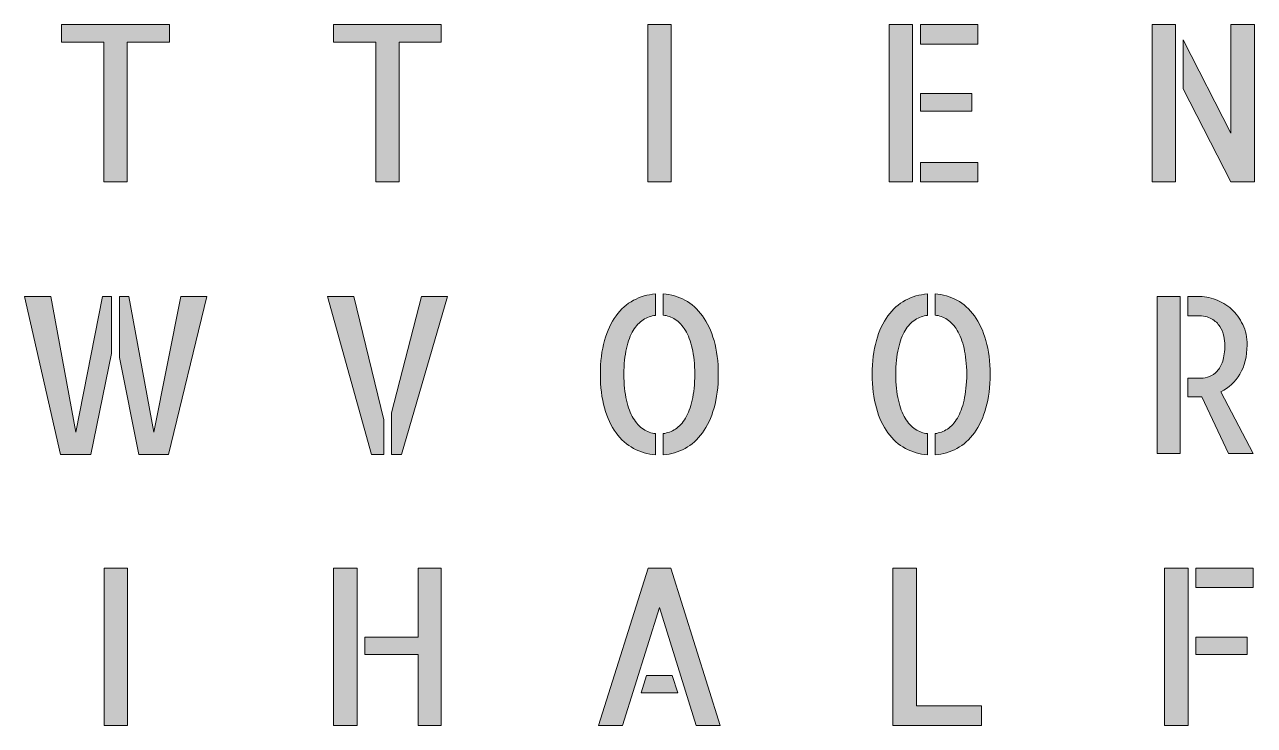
# Model space of a CAD drawing. Header units: millimetres. Extents: x 5 to 145, y -147 to -4.
# Drawn here: x 69.4 to 144.8, y -46.8 to -3.8 of the extents above; entities that cross this region are included whole.
import ezdxf

# ---------------------------------------------------------------- set-up
doc = ezdxf.new("R2010")
doc.units = ezdxf.units.MM
doc.header["$MEASUREMENT"] = 0
doc.layers.add('NL', color=7, linetype='Continuous', lineweight=0)

# ---------------------------------------------------------------- blocks, each defined once
blk = doc.blocks.new('Block_4')
at = {"layer": 'NL', "true_color": 0x1d1d1b, "transparency": 33554687}
h = blk.add_hatch(color=250, dxfattribs=at)
h.dxf.hatch_style = 2
edge = h.paths.add_edge_path()
edge.add_spline(control_points=[(78.303, -3.771), (78.303, -3.771), (78.303, -4.844), (78.303, -4.844), (78.303, -4.844), (75.713, -4.844), (75.713, -4.844), (75.713, -4.844), (75.713, -13.419), (75.713, -13.419), (75.713, -13.419), (74.288, -13.419), (74.288, -13.419), (74.288, -13.419), (74.288, -4.844), (74.288, -4.844), (74.288, -4.844), (71.697, -4.844), (71.697, -4.844), (71.697, -4.844), (71.697, -3.771), (71.697, -3.771), (71.697, -3.771), (78.303, -3.771), (78.303, -3.771)], knot_values=[0, 0, 0, 0, 1, 1, 1, 2, 2, 2, 3, 3, 3, 4, 4, 4, 5, 5, 5, 6, 6, 6, 7, 7, 7, 8, 8, 8, 8], degree=3, periodic=0)
at = {"layer": 'NL'}
blk.add_open_spline([(78.303, -3.771), (78.303, -3.771), (78.303, -4.844), (78.303, -4.844), (78.303, -4.844), (75.713, -4.844), (75.713, -4.844), (75.713, -4.844), (75.713, -13.419), (75.713, -13.419), (75.713, -13.419), (74.288, -13.419), (74.288, -13.419), (74.288, -13.419), (74.288, -4.844), (74.288, -4.844), (74.288, -4.844), (71.697, -4.844), (71.697, -4.844), (71.697, -4.844), (71.697, -3.771), (71.697, -3.771), (71.697, -3.771), (78.303, -3.771), (78.303, -3.771)], degree=3, knots=[0, 0, 0, 0, 1, 1, 1, 2, 2, 2, 3, 3, 3, 4, 4, 4, 5, 5, 5, 6, 6, 6, 7, 7, 7, 8, 8, 8, 8], dxfattribs=at)
blk = doc.blocks.new('Block_5')
at = {"layer": 'NL', "true_color": 0x1d1d1b, "transparency": 33554687}
h = blk.add_hatch(color=250, dxfattribs=at)
h.dxf.hatch_style = 2
edge = h.paths.add_edge_path()
edge.add_spline(control_points=[(94.97, -3.771), (94.97, -3.771), (94.97, -4.844), (94.97, -4.844), (94.97, -4.844), (92.379, -4.844), (92.379, -4.844), (92.379, -4.844), (92.379, -13.419), (92.379, -13.419), (92.379, -13.419), (90.955, -13.419), (90.955, -13.419), (90.955, -13.419), (90.955, -4.844), (90.955, -4.844), (90.955, -4.844), (88.364, -4.844), (88.364, -4.844), (88.364, -4.844), (88.364, -3.771), (88.364, -3.771), (88.364, -3.771), (94.97, -3.771), (94.97, -3.771)], knot_values=[0, 0, 0, 0, 1, 1, 1, 2, 2, 2, 3, 3, 3, 4, 4, 4, 5, 5, 5, 6, 6, 6, 7, 7, 7, 8, 8, 8, 8], degree=3, periodic=0)
at = {"layer": 'NL'}
blk.add_open_spline([(94.97, -3.771), (94.97, -3.771), (94.97, -4.844), (94.97, -4.844), (94.97, -4.844), (92.379, -4.844), (92.379, -4.844), (92.379, -4.844), (92.379, -13.419), (92.379, -13.419), (92.379, -13.419), (90.955, -13.419), (90.955, -13.419), (90.955, -13.419), (90.955, -4.844), (90.955, -4.844), (90.955, -4.844), (88.364, -4.844), (88.364, -4.844), (88.364, -4.844), (88.364, -3.771), (88.364, -3.771), (88.364, -3.771), (94.97, -3.771), (94.97, -3.771)], degree=3, knots=[0, 0, 0, 0, 1, 1, 1, 2, 2, 2, 3, 3, 3, 4, 4, 4, 5, 5, 5, 6, 6, 6, 7, 7, 7, 8, 8, 8, 8], dxfattribs=at)
blk = doc.blocks.new('Block_6')
at = {"layer": 'NL', "true_color": 0x1d1d1b, "transparency": 33554687}
h = blk.add_hatch(color=250, dxfattribs=at)
h.dxf.hatch_style = 2
edge = h.paths.add_edge_path()
edge.add_spline(control_points=[(109.064, -13.419), (109.064, -13.419), (107.627, -13.419), (107.627, -13.419), (107.627, -13.419), (107.627, -3.771), (107.627, -3.771), (107.627, -3.771), (109.064, -3.771), (109.064, -3.771), (109.064, -3.771), (109.064, -13.419), (109.064, -13.419)], knot_values=[0, 0, 0, 0, 1, 1, 1, 2, 2, 2, 3, 3, 3, 4, 4, 4, 4], degree=3, periodic=0)
at = {"layer": 'NL'}
blk.add_open_spline([(109.064, -13.419), (109.064, -13.419), (107.627, -13.419), (107.627, -13.419), (107.627, -13.419), (107.627, -3.771), (107.627, -3.771), (107.627, -3.771), (109.064, -3.771), (109.064, -3.771), (109.064, -3.771), (109.064, -13.419), (109.064, -13.419)], degree=3, knots=[0, 0, 0, 0, 1, 1, 1, 2, 2, 2, 3, 3, 3, 4, 4, 4, 4], dxfattribs=at)
blk = doc.blocks.new('Block_7')
at = {"layer": 'NL', "true_color": 0x1d1d1b, "transparency": 33554687}
h = blk.add_hatch(color=250, dxfattribs=at)
h.dxf.hatch_style = 2
edge = h.paths.add_edge_path()
edge.add_spline(control_points=[(124.341, -12.228), (124.341, -12.228), (127.85, -12.228), (127.85, -12.228), (127.85, -12.228), (127.85, -13.419), (127.85, -13.419), (127.85, -13.419), (124.341, -13.419), (124.341, -13.419), (124.341, -13.419), (124.341, -12.228), (124.341, -12.228)], knot_values=[0, 0, 0, 0, 1, 1, 1, 2, 2, 2, 3, 3, 3, 4, 4, 4, 4], degree=3, periodic=0)
edge = h.paths.add_edge_path()
edge.add_spline(control_points=[(127.485, -9.073), (127.485, -9.073), (124.341, -9.073), (124.341, -9.073), (124.341, -9.073), (124.341, -8), (124.341, -8), (124.341, -8), (127.485, -8), (127.485, -8), (127.485, -8), (127.485, -9.073), (127.485, -9.073)], knot_values=[0, 0, 0, 0, 1, 1, 1, 2, 2, 2, 3, 3, 3, 4, 4, 4, 4], degree=3, periodic=0)
edge = h.paths.add_edge_path()
edge.add_spline(control_points=[(127.85, -3.771), (127.85, -3.771), (127.85, -4.962), (127.85, -4.962), (127.85, -4.962), (124.341, -4.962), (124.341, -4.962), (124.341, -4.962), (124.341, -3.771), (124.341, -3.771), (124.341, -3.771), (127.85, -3.771), (127.85, -3.771)], knot_values=[0, 0, 0, 0, 1, 1, 1, 2, 2, 2, 3, 3, 3, 4, 4, 4, 4], degree=3, periodic=0)
edge = h.paths.add_edge_path()
edge.add_spline(control_points=[(122.422, -3.771), (122.422, -3.771), (123.858, -3.771), (123.858, -3.771), (123.858, -3.771), (123.858, -13.419), (123.858, -13.419), (123.858, -13.419), (122.422, -13.419), (122.422, -13.419), (122.422, -13.419), (122.422, -3.771), (122.422, -3.771)], knot_values=[0, 0, 0, 0, 1, 1, 1, 2, 2, 2, 3, 3, 3, 4, 4, 4, 4], degree=3, periodic=0)
at = {"layer": 'NL'}
for points in [[(122.422, -3.771), (122.422, -3.771), (123.858, -3.771), (123.858, -3.771), (123.858, -3.771), (123.858, -13.419), (123.858, -13.419), (123.858, -13.419), (122.422, -13.419), (122.422, -13.419), (122.422, -13.419), (122.422, -3.771), (122.422, -3.771)], [(127.85, -3.771), (127.85, -3.771), (127.85, -4.962), (127.85, -4.962), (127.85, -4.962), (124.341, -4.962), (124.341, -4.962), (124.341, -4.962), (124.341, -3.771), (124.341, -3.771), (124.341, -3.771), (127.85, -3.771), (127.85, -3.771)], [(127.485, -9.073), (127.485, -9.073), (124.341, -9.073), (124.341, -9.073), (124.341, -9.073), (124.341, -8), (124.341, -8), (124.341, -8), (127.485, -8), (127.485, -8), (127.485, -8), (127.485, -9.073), (127.485, -9.073)], [(124.341, -12.228), (124.341, -12.228), (127.85, -12.228), (127.85, -12.228), (127.85, -12.228), (127.85, -13.419), (127.85, -13.419), (127.85, -13.419), (124.341, -13.419), (124.341, -13.419), (124.341, -13.419), (124.341, -12.228), (124.341, -12.228)]]:
    blk.add_open_spline(points, degree=3, knots=[0, 0, 0, 0, 1, 1, 1, 2, 2, 2, 3, 3, 3, 4, 4, 4, 4], dxfattribs=at)
blk = doc.blocks.new('Block_8')
at = {"layer": 'NL', "true_color": 0x1d1d1b, "transparency": 33554687}
h = blk.add_hatch(color=250, dxfattribs=at)
h.dxf.hatch_style = 2
edge = h.paths.add_edge_path()
edge.add_spline(control_points=[(143.374, -3.771), (143.374, -3.771), (144.811, -3.771), (144.811, -3.771), (144.811, -3.771), (144.811, -13.419), (144.811, -13.419), (144.811, -13.419), (143.374, -13.419), (143.374, -13.419), (143.374, -13.419), (140.454, -7.712), (140.454, -7.712), (140.454, -7.712), (140.454, -4.7), (140.454, -4.7), (140.454, -4.7), (143.374, -10.421), (143.374, -10.421), (143.374, -10.421), (143.374, -3.771), (143.374, -3.771)], knot_values=[0, 0, 0, 0, 1, 1, 1, 2, 2, 2, 3, 3, 3, 4, 4, 4, 5, 5, 5, 6, 6, 6, 7, 7, 7, 7], degree=3, periodic=0)
edge = h.paths.add_edge_path()
edge.add_spline(control_points=[(138.535, -13.419), (138.535, -13.419), (138.535, -3.771), (138.535, -3.771), (138.535, -3.771), (139.971, -3.771), (139.971, -3.771), (139.971, -3.771), (139.971, -13.419), (139.971, -13.419), (139.971, -13.419), (138.535, -13.419), (138.535, -13.419)], knot_values=[0, 0, 0, 0, 1, 1, 1, 2, 2, 2, 3, 3, 3, 4, 4, 4, 4], degree=3, periodic=0)
at = {"layer": 'NL'}
for points, knots in [([(138.535, -13.419), (138.535, -13.419), (138.535, -3.771), (138.535, -3.771), (138.535, -3.771), (139.971, -3.771), (139.971, -3.771), (139.971, -3.771), (139.971, -13.419), (139.971, -13.419), (139.971, -13.419), (138.535, -13.419), (138.535, -13.419)], [0, 0, 0, 0, 1, 1, 1, 2, 2, 2, 3, 3, 3, 4, 4, 4, 4]), ([(143.374, -3.771), (143.374, -3.771), (144.811, -3.771), (144.811, -3.771), (144.811, -3.771), (144.811, -13.419), (144.811, -13.419), (144.811, -13.419), (143.374, -13.419), (143.374, -13.419), (143.374, -13.419), (140.454, -7.712), (140.454, -7.712), (140.454, -7.712), (140.454, -4.7), (140.454, -4.7), (140.454, -4.7), (143.374, -10.421), (143.374, -10.421), (143.374, -10.421), (143.374, -3.771), (143.374, -3.771)], [0, 0, 0, 0, 1, 1, 1, 2, 2, 2, 3, 3, 3, 4, 4, 4, 5, 5, 5, 6, 6, 6, 7, 7, 7, 7])]:
    blk.add_open_spline(points, degree=3, knots=knots, dxfattribs=at)
blk = doc.blocks.new('Block_13')
at = {"layer": 'NL', "true_color": 0x1d1d1b, "transparency": 33554687}
h = blk.add_hatch(color=250, dxfattribs=at)
h.dxf.hatch_style = 2
edge = h.paths.add_edge_path()
edge.add_spline(control_points=[(78.998, -20.438), (78.998, -20.438), (80.599, -20.438), (80.599, -20.438), (80.599, -20.438), (78.256, -30.138), (78.256, -30.138), (78.256, -30.138), (76.419, -30.138), (76.419, -30.138), (76.419, -30.138), (75.241, -24.182), (75.241, -24.182), (75.241, -24.182), (75.241, -20.438), (75.241, -20.438), (75.241, -20.438), (75.807, -20.438), (75.807, -20.438), (75.807, -20.438), (77.338, -28.764), (77.338, -28.764), (77.338, -28.764), (78.998, -20.438), (78.998, -20.438)], knot_values=[0, 0, 0, 0, 1, 1, 1, 2, 2, 2, 3, 3, 3, 4, 4, 4, 5, 5, 5, 6, 6, 6, 7, 7, 7, 8, 8, 8, 8], degree=3, periodic=0)
edge = h.paths.add_edge_path()
edge.add_spline(control_points=[(72.557, -28.764), (72.557, -28.764), (74.205, -20.438), (74.205, -20.438), (74.205, -20.438), (74.759, -20.438), (74.759, -20.438), (74.759, -20.438), (74.759, -23.933), (74.759, -23.933), (74.759, -23.933), (73.475, -30.138), (73.475, -30.138), (73.475, -30.138), (71.627, -30.138), (71.627, -30.138), (71.627, -30.138), (69.425, -20.438), (69.425, -20.438), (69.425, -20.438), (71.026, -20.438), (71.026, -20.438), (71.026, -20.438), (72.557, -28.764), (72.557, -28.764)], knot_values=[0, 0, 0, 0, 1, 1, 1, 2, 2, 2, 3, 3, 3, 4, 4, 4, 5, 5, 5, 6, 6, 6, 7, 7, 7, 8, 8, 8, 8], degree=3, periodic=0)
at = {"layer": 'NL'}
for points in [[(72.557, -28.764), (72.557, -28.764), (74.205, -20.438), (74.205, -20.438), (74.205, -20.438), (74.759, -20.438), (74.759, -20.438), (74.759, -20.438), (74.759, -23.933), (74.759, -23.933), (74.759, -23.933), (73.475, -30.138), (73.475, -30.138), (73.475, -30.138), (71.627, -30.138), (71.627, -30.138), (71.627, -30.138), (69.425, -20.438), (69.425, -20.438), (69.425, -20.438), (71.026, -20.438), (71.026, -20.438), (71.026, -20.438), (72.557, -28.764), (72.557, -28.764)], [(78.998, -20.438), (78.998, -20.438), (80.599, -20.438), (80.599, -20.438), (80.599, -20.438), (78.256, -30.138), (78.256, -30.138), (78.256, -30.138), (76.419, -30.138), (76.419, -30.138), (76.419, -30.138), (75.241, -24.182), (75.241, -24.182), (75.241, -24.182), (75.241, -20.438), (75.241, -20.438), (75.241, -20.438), (75.807, -20.438), (75.807, -20.438), (75.807, -20.438), (77.338, -28.764), (77.338, -28.764), (77.338, -28.764), (78.998, -20.438), (78.998, -20.438)]]:
    blk.add_open_spline(points, degree=3, knots=[0, 0, 0, 0, 1, 1, 1, 2, 2, 2, 3, 3, 3, 4, 4, 4, 5, 5, 5, 6, 6, 6, 7, 7, 7, 8, 8, 8, 8], dxfattribs=at)
blk = doc.blocks.new('Block_14')
at = {"layer": 'NL', "true_color": 0x1d1d1b, "transparency": 33554687}
h = blk.add_hatch(color=250, dxfattribs=at)
h.dxf.hatch_style = 2
edge = h.paths.add_edge_path()
edge.add_spline(control_points=[(93.757, -20.438), (93.757, -20.438), (95.358, -20.438), (95.358, -20.438), (95.358, -20.438), (92.533, -30.138), (92.533, -30.138), (92.533, -30.138), (91.92, -30.138), (91.92, -30.138), (91.92, -30.138), (91.92, -27.586), (91.92, -27.586), (91.92, -27.586), (93.757, -20.438), (93.757, -20.438)], knot_values=[0, 0, 0, 0, 1, 1, 1, 2, 2, 2, 3, 3, 3, 4, 4, 4, 5, 5, 5, 5], degree=3, periodic=0)
edge = h.paths.add_edge_path()
edge.add_spline(control_points=[(87.999, -20.438), (87.999, -20.438), (89.612, -20.438), (89.612, -20.438), (89.612, -20.438), (91.437, -28.004), (91.437, -28.004), (91.437, -28.004), (91.437, -30.138), (91.437, -30.138), (91.437, -30.138), (90.696, -30.138), (90.696, -30.138), (90.696, -30.138), (87.999, -20.438), (87.999, -20.438)], knot_values=[0, 0, 0, 0, 1, 1, 1, 2, 2, 2, 3, 3, 3, 4, 4, 4, 5, 5, 5, 5], degree=3, periodic=0)
at = {"layer": 'NL'}
for points in [[(87.999, -20.438), (87.999, -20.438), (89.612, -20.438), (89.612, -20.438), (89.612, -20.438), (91.437, -28.004), (91.437, -28.004), (91.437, -28.004), (91.437, -30.138), (91.437, -30.138), (91.437, -30.138), (90.696, -30.138), (90.696, -30.138), (90.696, -30.138), (87.999, -20.438), (87.999, -20.438)], [(93.757, -20.438), (93.757, -20.438), (95.358, -20.438), (95.358, -20.438), (95.358, -20.438), (92.533, -30.138), (92.533, -30.138), (92.533, -30.138), (91.92, -30.138), (91.92, -30.138), (91.92, -30.138), (91.92, -27.586), (91.92, -27.586), (91.92, -27.586), (93.757, -20.438), (93.757, -20.438)]]:
    blk.add_open_spline(points, degree=3, knots=[0, 0, 0, 0, 1, 1, 1, 2, 2, 2, 3, 3, 3, 4, 4, 4, 5, 5, 5, 5], dxfattribs=at)
blk = doc.blocks.new('Block_15')
at = {"layer": 'NL', "true_color": 0x1d1d1b, "transparency": 33554687}
h = blk.add_hatch(color=250, dxfattribs=at)
h.dxf.hatch_style = 2
edge = h.paths.add_edge_path()
edge.add_spline(control_points=[(108.569, -20.294), (109.048, -20.32), (109.493, -20.446), (109.905, -20.673), (110.317, -20.9), (110.675, -21.221), (110.977, -21.636), (111.279, -22.05), (111.517, -22.556), (111.689, -23.154), (111.862, -23.752), (111.948, -24.439), (111.948, -25.216), (111.948, -25.993), (111.862, -26.682), (111.689, -27.284), (111.517, -27.887), (111.279, -28.395), (110.977, -28.81), (110.675, -29.224), (110.32, -29.543), (109.911, -29.765), (109.503, -29.988), (109.056, -30.117), (108.569, -30.151), (108.569, -30.151), (108.569, -28.855), (108.569, -28.855), (108.836, -28.821), (109.087, -28.727), (109.323, -28.574), (109.558, -28.421), (109.762, -28.199), (109.935, -27.906), (110.108, -27.614), (110.245, -27.247), (110.347, -26.807), (110.449, -26.366), (110.504, -25.836), (110.512, -25.216), (110.504, -24.596), (110.449, -24.066), (110.347, -23.625), (110.245, -23.185), (110.106, -22.818), (109.929, -22.526), (109.752, -22.233), (109.546, -22.011), (109.311, -21.858), (109.076, -21.705), (108.828, -21.616), (108.569, -21.59), (108.569, -21.59), (108.569, -20.294), (108.569, -20.294)], knot_values=[0, 0, 0, 0, 1, 1, 1, 2, 2, 2, 3, 3, 3, 4, 4, 4, 5, 5, 5, 6, 6, 6, 7, 7, 7, 8, 8, 8, 9, 9, 9, 10, 10, 10, 11, 11, 11, 12, 12, 12, 13, 13, 13, 14, 14, 14, 15, 15, 15, 16, 16, 16, 17, 17, 17, 18, 18, 18, 18], degree=3, periodic=0)
edge = h.paths.add_edge_path()
edge.add_spline(control_points=[(104.719, -25.216), (104.719, -24.439), (104.803, -23.752), (104.972, -23.154), (105.141, -22.556), (105.376, -22.05), (105.678, -21.636), (105.98, -21.221), (106.338, -20.902), (106.75, -20.68), (107.162, -20.457), (107.611, -20.329), (108.098, -20.294), (108.098, -20.294), (108.098, -21.603), (108.098, -21.603), (107.831, -21.638), (107.58, -21.729), (107.345, -21.878), (107.109, -22.026), (106.905, -22.244), (106.732, -22.532), (106.56, -22.82), (106.422, -23.187), (106.32, -23.632), (106.218, -24.077), (106.163, -24.605), (106.155, -25.216), (106.163, -25.836), (106.218, -26.366), (106.32, -26.807), (106.422, -27.247), (106.562, -27.616), (106.738, -27.913), (106.915, -28.21), (107.121, -28.434), (107.356, -28.587), (107.592, -28.74), (107.839, -28.829), (108.098, -28.855), (108.098, -28.855), (108.098, -30.151), (108.098, -30.151), (107.619, -30.117), (107.172, -29.988), (106.756, -29.765), (106.34, -29.543), (105.98, -29.224), (105.678, -28.81), (105.376, -28.395), (105.141, -27.887), (104.972, -27.284), (104.803, -26.682), (104.719, -25.993), (104.719, -25.216)], knot_values=[0, 0, 0, 0, 1, 1, 1, 2, 2, 2, 3, 3, 3, 4, 4, 4, 5, 5, 5, 6, 6, 6, 7, 7, 7, 8, 8, 8, 9, 9, 9, 10, 10, 10, 11, 11, 11, 12, 12, 12, 13, 13, 13, 14, 14, 14, 15, 15, 15, 16, 16, 16, 17, 17, 17, 18, 18, 18, 18], degree=3, periodic=0)
at = {"layer": 'NL'}
for points in [[(104.719, -25.216), (104.719, -24.439), (104.803, -23.752), (104.972, -23.154), (105.141, -22.556), (105.376, -22.05), (105.678, -21.636), (105.98, -21.221), (106.338, -20.902), (106.75, -20.68), (107.162, -20.457), (107.611, -20.329), (108.098, -20.294), (108.098, -20.294), (108.098, -21.603), (108.098, -21.603), (107.831, -21.638), (107.58, -21.729), (107.345, -21.878), (107.109, -22.026), (106.905, -22.244), (106.732, -22.532), (106.56, -22.82), (106.422, -23.187), (106.32, -23.632), (106.218, -24.077), (106.163, -24.605), (106.155, -25.216), (106.163, -25.836), (106.218, -26.366), (106.32, -26.807), (106.422, -27.247), (106.562, -27.616), (106.738, -27.913), (106.915, -28.21), (107.121, -28.434), (107.356, -28.587), (107.592, -28.74), (107.839, -28.829), (108.098, -28.855), (108.098, -28.855), (108.098, -30.151), (108.098, -30.151), (107.619, -30.117), (107.172, -29.988), (106.756, -29.765), (106.34, -29.543), (105.98, -29.224), (105.678, -28.81), (105.376, -28.395), (105.141, -27.887), (104.972, -27.284), (104.803, -26.682), (104.719, -25.993), (104.719, -25.216)], [(108.569, -20.294), (109.048, -20.32), (109.493, -20.446), (109.905, -20.673), (110.317, -20.9), (110.675, -21.221), (110.977, -21.636), (111.279, -22.05), (111.517, -22.556), (111.689, -23.154), (111.862, -23.752), (111.948, -24.439), (111.948, -25.216), (111.948, -25.993), (111.862, -26.682), (111.689, -27.284), (111.517, -27.887), (111.279, -28.395), (110.977, -28.81), (110.675, -29.224), (110.32, -29.543), (109.911, -29.765), (109.503, -29.988), (109.056, -30.117), (108.569, -30.151), (108.569, -30.151), (108.569, -28.855), (108.569, -28.855), (108.836, -28.821), (109.087, -28.727), (109.323, -28.574), (109.558, -28.421), (109.762, -28.199), (109.935, -27.906), (110.108, -27.614), (110.245, -27.247), (110.347, -26.807), (110.449, -26.366), (110.504, -25.836), (110.512, -25.216), (110.504, -24.596), (110.449, -24.066), (110.347, -23.625), (110.245, -23.185), (110.106, -22.818), (109.929, -22.526), (109.752, -22.233), (109.546, -22.011), (109.311, -21.858), (109.076, -21.705), (108.828, -21.616), (108.569, -21.59), (108.569, -21.59), (108.569, -20.294), (108.569, -20.294)]]:
    blk.add_open_spline(points, degree=3, knots=[0, 0, 0, 0, 1, 1, 1, 2, 2, 2, 3, 3, 3, 4, 4, 4, 5, 5, 5, 6, 6, 6, 7, 7, 7, 8, 8, 8, 9, 9, 9, 10, 10, 10, 11, 11, 11, 12, 12, 12, 13, 13, 13, 14, 14, 14, 15, 15, 15, 16, 16, 16, 17, 17, 17, 18, 18, 18, 18], dxfattribs=at)
blk = doc.blocks.new('Block_16')
at = {"layer": 'NL', "true_color": 0x1d1d1b, "transparency": 33554687}
h = blk.add_hatch(color=250, dxfattribs=at)
h.dxf.hatch_style = 2
edge = h.paths.add_edge_path()
edge.add_spline(control_points=[(125.236, -20.294), (125.715, -20.32), (126.16, -20.446), (126.572, -20.673), (126.984, -20.9), (127.341, -21.221), (127.644, -21.636), (127.946, -22.05), (128.183, -22.556), (128.356, -23.154), (128.529, -23.752), (128.615, -24.439), (128.615, -25.216), (128.615, -25.993), (128.529, -26.682), (128.356, -27.284), (128.183, -27.887), (127.946, -28.395), (127.644, -28.81), (127.341, -29.224), (126.986, -29.543), (126.578, -29.765), (126.17, -29.988), (125.722, -30.117), (125.236, -30.151), (125.236, -30.151), (125.236, -28.855), (125.236, -28.855), (125.502, -28.821), (125.754, -28.727), (125.989, -28.574), (126.225, -28.421), (126.429, -28.199), (126.602, -27.906), (126.774, -27.614), (126.911, -27.247), (127.014, -26.807), (127.116, -26.366), (127.171, -25.836), (127.178, -25.216), (127.171, -24.596), (127.116, -24.066), (127.014, -23.625), (126.911, -23.185), (126.772, -22.818), (126.596, -22.526), (126.419, -22.233), (126.213, -22.011), (125.977, -21.858), (125.742, -21.705), (125.495, -21.616), (125.236, -21.59), (125.236, -21.59), (125.236, -20.294), (125.236, -20.294)], knot_values=[0, 0, 0, 0, 1, 1, 1, 2, 2, 2, 3, 3, 3, 4, 4, 4, 5, 5, 5, 6, 6, 6, 7, 7, 7, 8, 8, 8, 9, 9, 9, 10, 10, 10, 11, 11, 11, 12, 12, 12, 13, 13, 13, 14, 14, 14, 15, 15, 15, 16, 16, 16, 17, 17, 17, 18, 18, 18, 18], degree=3, periodic=0)
edge = h.paths.add_edge_path()
edge.add_spline(control_points=[(121.386, -25.216), (121.386, -24.439), (121.47, -23.752), (121.639, -23.154), (121.807, -22.556), (122.043, -22.05), (122.345, -21.636), (122.647, -21.221), (123.004, -20.902), (123.417, -20.68), (123.829, -20.457), (124.278, -20.329), (124.765, -20.294), (124.765, -20.294), (124.765, -21.603), (124.765, -21.603), (124.498, -21.638), (124.247, -21.729), (124.011, -21.878), (123.776, -22.026), (123.571, -22.244), (123.399, -22.532), (123.226, -22.82), (123.089, -23.187), (122.987, -23.632), (122.885, -24.077), (122.83, -24.605), (122.822, -25.216), (122.83, -25.836), (122.885, -26.366), (122.987, -26.807), (123.089, -27.247), (123.228, -27.616), (123.405, -27.913), (123.581, -28.21), (123.787, -28.434), (124.023, -28.587), (124.258, -28.74), (124.506, -28.829), (124.765, -28.855), (124.765, -28.855), (124.765, -30.151), (124.765, -30.151), (124.286, -30.117), (123.838, -29.988), (123.423, -29.765), (123.006, -29.543), (122.647, -29.224), (122.345, -28.81), (122.043, -28.395), (121.807, -27.887), (121.639, -27.284), (121.47, -26.682), (121.386, -25.993), (121.386, -25.216)], knot_values=[0, 0, 0, 0, 1, 1, 1, 2, 2, 2, 3, 3, 3, 4, 4, 4, 5, 5, 5, 6, 6, 6, 7, 7, 7, 8, 8, 8, 9, 9, 9, 10, 10, 10, 11, 11, 11, 12, 12, 12, 13, 13, 13, 14, 14, 14, 15, 15, 15, 16, 16, 16, 17, 17, 17, 18, 18, 18, 18], degree=3, periodic=0)
at = {"layer": 'NL'}
for points in [[(121.386, -25.216), (121.386, -24.439), (121.47, -23.752), (121.639, -23.154), (121.807, -22.556), (122.043, -22.05), (122.345, -21.636), (122.647, -21.221), (123.004, -20.902), (123.417, -20.68), (123.829, -20.457), (124.278, -20.329), (124.765, -20.294), (124.765, -20.294), (124.765, -21.603), (124.765, -21.603), (124.498, -21.638), (124.247, -21.729), (124.011, -21.878), (123.776, -22.026), (123.571, -22.244), (123.399, -22.532), (123.226, -22.82), (123.089, -23.187), (122.987, -23.632), (122.885, -24.077), (122.83, -24.605), (122.822, -25.216), (122.83, -25.836), (122.885, -26.366), (122.987, -26.807), (123.089, -27.247), (123.228, -27.616), (123.405, -27.913), (123.581, -28.21), (123.787, -28.434), (124.023, -28.587), (124.258, -28.74), (124.506, -28.829), (124.765, -28.855), (124.765, -28.855), (124.765, -30.151), (124.765, -30.151), (124.286, -30.117), (123.838, -29.988), (123.423, -29.765), (123.006, -29.543), (122.647, -29.224), (122.345, -28.81), (122.043, -28.395), (121.807, -27.887), (121.639, -27.284), (121.47, -26.682), (121.386, -25.993), (121.386, -25.216)], [(125.236, -20.294), (125.715, -20.32), (126.16, -20.446), (126.572, -20.673), (126.984, -20.9), (127.341, -21.221), (127.644, -21.636), (127.946, -22.05), (128.183, -22.556), (128.356, -23.154), (128.529, -23.752), (128.615, -24.439), (128.615, -25.216), (128.615, -25.993), (128.529, -26.682), (128.356, -27.284), (128.183, -27.887), (127.946, -28.395), (127.644, -28.81), (127.341, -29.224), (126.986, -29.543), (126.578, -29.765), (126.17, -29.988), (125.722, -30.117), (125.236, -30.151), (125.236, -30.151), (125.236, -28.855), (125.236, -28.855), (125.502, -28.821), (125.754, -28.727), (125.989, -28.574), (126.225, -28.421), (126.429, -28.199), (126.602, -27.906), (126.774, -27.614), (126.911, -27.247), (127.014, -26.807), (127.116, -26.366), (127.171, -25.836), (127.178, -25.216), (127.171, -24.596), (127.116, -24.066), (127.014, -23.625), (126.911, -23.185), (126.772, -22.818), (126.596, -22.526), (126.419, -22.233), (126.213, -22.011), (125.977, -21.858), (125.742, -21.705), (125.495, -21.616), (125.236, -21.59), (125.236, -21.59), (125.236, -20.294), (125.236, -20.294)]]:
    blk.add_open_spline(points, degree=3, knots=[0, 0, 0, 0, 1, 1, 1, 2, 2, 2, 3, 3, 3, 4, 4, 4, 5, 5, 5, 6, 6, 6, 7, 7, 7, 8, 8, 8, 9, 9, 9, 10, 10, 10, 11, 11, 11, 12, 12, 12, 13, 13, 13, 14, 14, 14, 15, 15, 15, 16, 16, 16, 17, 17, 17, 18, 18, 18, 18], dxfattribs=at)
blk = doc.blocks.new('Block_17')
at = {"layer": 'NL', "true_color": 0x1d1d1b, "transparency": 33554687}
h = blk.add_hatch(color=250, dxfattribs=at)
h.dxf.hatch_style = 2
edge = h.paths.add_edge_path()
edge.add_spline(control_points=[(144.728, -30.086), (144.728, -30.086), (143.233, -30.086), (143.233, -30.086), (143.233, -30.086), (141.596, -26.591), (141.596, -26.591), (141.573, -26.591), (141.547, -26.593), (141.52, -26.597), (141.492, -26.602), (141.451, -26.604), (141.396, -26.604), (141.341, -26.604), (141.261, -26.604), (141.155, -26.604), (141.049, -26.604), (140.909, -26.604), (140.737, -26.604), (140.737, -26.604), (140.737, -25.452), (140.737, -25.452), (140.737, -25.452), (141.537, -25.452), (141.537, -25.452), (141.71, -25.452), (141.883, -25.419), (142.055, -25.353), (142.228, -25.288), (142.385, -25.181), (142.526, -25.033), (142.668, -24.884), (142.781, -24.677), (142.868, -24.411), (142.954, -24.145), (142.997, -23.815), (142.997, -23.423), (142.997, -23.265), (142.978, -23.084), (142.939, -22.879), (142.899, -22.674), (142.819, -22.478), (142.697, -22.29), (142.575, -22.103), (142.405, -21.945), (142.185, -21.819), (141.965, -21.692), (141.675, -21.629), (141.314, -21.629), (141.314, -21.629), (140.737, -21.629), (140.737, -21.629), (140.737, -21.629), (140.737, -20.438), (140.737, -20.438), (140.737, -20.438), (141.337, -20.438), (141.337, -20.438), (141.706, -20.438), (142.071, -20.503), (142.432, -20.634), (142.793, -20.765), (143.117, -20.961), (143.404, -21.223), (143.69, -21.485), (143.922, -21.801), (144.098, -22.172), (144.275, -22.543), (144.363, -22.96), (144.363, -23.423), (144.363, -24.121), (144.218, -24.714), (143.927, -25.203), (143.637, -25.692), (143.245, -26.054), (142.75, -26.29), (142.75, -26.29), (144.728, -30.086), (144.728, -30.086)], knot_values=[0, 0, 0, 0, 1, 1, 1, 2, 2, 2, 3, 3, 3, 4, 4, 4, 5, 5, 5, 6, 6, 6, 7, 7, 7, 8, 8, 8, 9, 9, 9, 10, 10, 10, 11, 11, 11, 12, 12, 12, 13, 13, 13, 14, 14, 14, 15, 15, 15, 16, 16, 16, 17, 17, 17, 18, 18, 18, 19, 19, 19, 20, 20, 20, 21, 21, 21, 22, 22, 22, 23, 23, 23, 24, 24, 24, 25, 25, 25, 26, 26, 26, 26], degree=3, periodic=0)
edge = h.paths.add_edge_path()
edge.add_spline(control_points=[(138.841, -20.438), (138.841, -20.438), (140.254, -20.438), (140.254, -20.438), (140.254, -20.438), (140.254, -30.086), (140.254, -30.086), (140.254, -30.086), (138.841, -30.086), (138.841, -30.086), (138.841, -30.086), (138.841, -20.438), (138.841, -20.438)], knot_values=[0, 0, 0, 0, 1, 1, 1, 2, 2, 2, 3, 3, 3, 4, 4, 4, 4], degree=3, periodic=0)
at = {"layer": 'NL'}
for points, knots in [([(138.841, -20.438), (138.841, -20.438), (140.254, -20.438), (140.254, -20.438), (140.254, -20.438), (140.254, -30.086), (140.254, -30.086), (140.254, -30.086), (138.841, -30.086), (138.841, -30.086), (138.841, -30.086), (138.841, -20.438), (138.841, -20.438)], [0, 0, 0, 0, 1, 1, 1, 2, 2, 2, 3, 3, 3, 4, 4, 4, 4]), ([(144.728, -30.086), (144.728, -30.086), (143.233, -30.086), (143.233, -30.086), (143.233, -30.086), (141.596, -26.591), (141.596, -26.591), (141.573, -26.591), (141.547, -26.593), (141.52, -26.597), (141.492, -26.602), (141.451, -26.604), (141.396, -26.604), (141.341, -26.604), (141.261, -26.604), (141.155, -26.604), (141.049, -26.604), (140.909, -26.604), (140.737, -26.604), (140.737, -26.604), (140.737, -25.452), (140.737, -25.452), (140.737, -25.452), (141.537, -25.452), (141.537, -25.452), (141.71, -25.452), (141.883, -25.419), (142.055, -25.353), (142.228, -25.288), (142.385, -25.181), (142.526, -25.033), (142.668, -24.884), (142.781, -24.677), (142.868, -24.411), (142.954, -24.145), (142.997, -23.815), (142.997, -23.423), (142.997, -23.265), (142.978, -23.084), (142.939, -22.879), (142.899, -22.674), (142.819, -22.478), (142.697, -22.29), (142.575, -22.103), (142.405, -21.945), (142.185, -21.819), (141.965, -21.692), (141.675, -21.629), (141.314, -21.629), (141.314, -21.629), (140.737, -21.629), (140.737, -21.629), (140.737, -21.629), (140.737, -20.438), (140.737, -20.438), (140.737, -20.438), (141.337, -20.438), (141.337, -20.438), (141.706, -20.438), (142.071, -20.503), (142.432, -20.634), (142.793, -20.765), (143.117, -20.961), (143.404, -21.223), (143.69, -21.485), (143.922, -21.801), (144.098, -22.172), (144.275, -22.543), (144.363, -22.96), (144.363, -23.423), (144.363, -24.121), (144.218, -24.714), (143.927, -25.203), (143.637, -25.692), (143.245, -26.054), (142.75, -26.29), (142.75, -26.29), (144.728, -30.086), (144.728, -30.086)], [0, 0, 0, 0, 1, 1, 1, 2, 2, 2, 3, 3, 3, 4, 4, 4, 5, 5, 5, 6, 6, 6, 7, 7, 7, 8, 8, 8, 9, 9, 9, 10, 10, 10, 11, 11, 11, 12, 12, 12, 13, 13, 13, 14, 14, 14, 15, 15, 15, 16, 16, 16, 17, 17, 17, 18, 18, 18, 19, 19, 19, 20, 20, 20, 21, 21, 21, 22, 22, 22, 23, 23, 23, 24, 24, 24, 25, 25, 25, 26, 26, 26, 26])]:
    blk.add_open_spline(points, degree=3, knots=knots, dxfattribs=at)
blk = doc.blocks.new('Block_22')
at = {"layer": 'NL', "true_color": 0x1d1d1b, "transparency": 33554687}
h = blk.add_hatch(color=250, dxfattribs=at)
h.dxf.hatch_style = 2
edge = h.paths.add_edge_path()
edge.add_spline(control_points=[(75.73, -46.752), (75.73, -46.752), (74.294, -46.752), (74.294, -46.752), (74.294, -46.752), (74.294, -37.104), (74.294, -37.104), (74.294, -37.104), (75.73, -37.104), (75.73, -37.104), (75.73, -37.104), (75.73, -46.752), (75.73, -46.752)], knot_values=[0, 0, 0, 0, 1, 1, 1, 2, 2, 2, 3, 3, 3, 4, 4, 4, 4], degree=3, periodic=0)
at = {"layer": 'NL'}
blk.add_open_spline([(75.73, -46.752), (75.73, -46.752), (74.294, -46.752), (74.294, -46.752), (74.294, -46.752), (74.294, -37.104), (74.294, -37.104), (74.294, -37.104), (75.73, -37.104), (75.73, -37.104), (75.73, -37.104), (75.73, -46.752), (75.73, -46.752)], degree=3, knots=[0, 0, 0, 0, 1, 1, 1, 2, 2, 2, 3, 3, 3, 4, 4, 4, 4], dxfattribs=at)
blk = doc.blocks.new('Block_23')
at = {"layer": 'NL', "true_color": 0x1d1d1b, "transparency": 33554687}
h = blk.add_hatch(color=250, dxfattribs=at)
h.dxf.hatch_style = 2
edge = h.paths.add_edge_path()
edge.add_spline(control_points=[(94.97, -37.104), (94.97, -37.104), (94.97, -46.752), (94.97, -46.752), (94.97, -46.752), (93.557, -46.752), (93.557, -46.752), (93.557, -46.752), (93.557, -42.406), (93.557, -42.406), (93.557, -42.406), (90.283, -42.406), (90.283, -42.406), (90.283, -42.406), (90.283, -41.333), (90.283, -41.333), (90.283, -41.333), (93.557, -41.333), (93.557, -41.333), (93.557, -41.333), (93.557, -37.104), (93.557, -37.104), (93.557, -37.104), (94.97, -37.104), (94.97, -37.104)], knot_values=[0, 0, 0, 0, 1, 1, 1, 2, 2, 2, 3, 3, 3, 4, 4, 4, 5, 5, 5, 6, 6, 6, 7, 7, 7, 8, 8, 8, 8], degree=3, periodic=0)
edge = h.paths.add_edge_path()
edge.add_spline(control_points=[(88.364, -37.104), (88.364, -37.104), (89.801, -37.104), (89.801, -37.104), (89.801, -37.104), (89.801, -46.752), (89.801, -46.752), (89.801, -46.752), (88.364, -46.752), (88.364, -46.752), (88.364, -46.752), (88.364, -37.104), (88.364, -37.104)], knot_values=[0, 0, 0, 0, 1, 1, 1, 2, 2, 2, 3, 3, 3, 4, 4, 4, 4], degree=3, periodic=0)
at = {"layer": 'NL'}
for points, knots in [([(88.364, -37.104), (88.364, -37.104), (89.801, -37.104), (89.801, -37.104), (89.801, -37.104), (89.801, -46.752), (89.801, -46.752), (89.801, -46.752), (88.364, -46.752), (88.364, -46.752), (88.364, -46.752), (88.364, -37.104), (88.364, -37.104)], [0, 0, 0, 0, 1, 1, 1, 2, 2, 2, 3, 3, 3, 4, 4, 4, 4]), ([(94.97, -37.104), (94.97, -37.104), (94.97, -46.752), (94.97, -46.752), (94.97, -46.752), (93.557, -46.752), (93.557, -46.752), (93.557, -46.752), (93.557, -42.406), (93.557, -42.406), (93.557, -42.406), (90.283, -42.406), (90.283, -42.406), (90.283, -42.406), (90.283, -41.333), (90.283, -41.333), (90.283, -41.333), (93.557, -41.333), (93.557, -41.333), (93.557, -41.333), (93.557, -37.104), (93.557, -37.104), (93.557, -37.104), (94.97, -37.104), (94.97, -37.104)], [0, 0, 0, 0, 1, 1, 1, 2, 2, 2, 3, 3, 3, 4, 4, 4, 5, 5, 5, 6, 6, 6, 7, 7, 7, 8, 8, 8, 8])]:
    blk.add_open_spline(points, degree=3, knots=knots, dxfattribs=at)
blk = doc.blocks.new('Block_24')
at = {"layer": 'NL', "true_color": 0x1d1d1b, "transparency": 33554687}
h = blk.add_hatch(color=250, dxfattribs=at)
h.dxf.hatch_style = 2
edge = h.paths.add_edge_path()
edge.add_spline(control_points=[(109.129, -43.689), (109.129, -43.689), (109.47, -44.749), (109.47, -44.749), (109.47, -44.749), (107.221, -44.749), (107.221, -44.749), (107.221, -44.749), (107.551, -43.689), (107.551, -43.689), (107.551, -43.689), (109.129, -43.689), (109.129, -43.689)], knot_values=[0, 0, 0, 0, 1, 1, 1, 2, 2, 2, 3, 3, 3, 4, 4, 4, 4], degree=3, periodic=0)
edge = h.paths.add_edge_path()
edge.add_spline(control_points=[(112.06, -46.752), (112.06, -46.752), (110.6, -46.752), (110.6, -46.752), (110.6, -46.752), (108.351, -39.526), (108.351, -39.526), (108.351, -39.526), (106.079, -46.752), (106.079, -46.752), (106.079, -46.752), (104.607, -46.752), (104.607, -46.752), (104.607, -46.752), (107.645, -37.117), (107.645, -37.117), (107.645, -37.117), (109.046, -37.117), (109.046, -37.117), (109.046, -37.117), (112.06, -46.752), (112.06, -46.752)], knot_values=[0, 0, 0, 0, 1, 1, 1, 2, 2, 2, 3, 3, 3, 4, 4, 4, 5, 5, 5, 6, 6, 6, 7, 7, 7, 7], degree=3, periodic=0)
at = {"layer": 'NL'}
for points, knots in [([(112.06, -46.752), (112.06, -46.752), (110.6, -46.752), (110.6, -46.752), (110.6, -46.752), (108.351, -39.526), (108.351, -39.526), (108.351, -39.526), (106.079, -46.752), (106.079, -46.752), (106.079, -46.752), (104.607, -46.752), (104.607, -46.752), (104.607, -46.752), (107.645, -37.117), (107.645, -37.117), (107.645, -37.117), (109.046, -37.117), (109.046, -37.117), (109.046, -37.117), (112.06, -46.752), (112.06, -46.752)], [0, 0, 0, 0, 1, 1, 1, 2, 2, 2, 3, 3, 3, 4, 4, 4, 5, 5, 5, 6, 6, 6, 7, 7, 7, 7]), ([(109.129, -43.689), (109.129, -43.689), (109.47, -44.749), (109.47, -44.749), (109.47, -44.749), (107.221, -44.749), (107.221, -44.749), (107.221, -44.749), (107.551, -43.689), (107.551, -43.689), (107.551, -43.689), (109.129, -43.689), (109.129, -43.689)], [0, 0, 0, 0, 1, 1, 1, 2, 2, 2, 3, 3, 3, 4, 4, 4, 4])]:
    blk.add_open_spline(points, degree=3, knots=knots, dxfattribs=at)
blk = doc.blocks.new('Block_25')
at = {"layer": 'NL', "true_color": 0x1d1d1b, "transparency": 33554687}
h = blk.add_hatch(color=250, dxfattribs=at)
h.dxf.hatch_style = 2
edge = h.paths.add_edge_path()
edge.add_spline(control_points=[(124.094, -37.104), (124.094, -37.104), (124.094, -45.561), (124.094, -45.561), (124.094, -45.561), (128.085, -45.561), (128.085, -45.561), (128.085, -45.561), (128.085, -46.752), (128.085, -46.752), (128.085, -46.752), (122.657, -46.752), (122.657, -46.752), (122.657, -46.752), (122.657, -37.104), (122.657, -37.104), (122.657, -37.104), (124.094, -37.104), (124.094, -37.104)], knot_values=[0, 0, 0, 0, 1, 1, 1, 2, 2, 2, 3, 3, 3, 4, 4, 4, 5, 5, 5, 6, 6, 6, 6], degree=3, periodic=0)
at = {"layer": 'NL'}
blk.add_open_spline([(124.094, -37.104), (124.094, -37.104), (124.094, -45.561), (124.094, -45.561), (124.094, -45.561), (128.085, -45.561), (128.085, -45.561), (128.085, -45.561), (128.085, -46.752), (128.085, -46.752), (128.085, -46.752), (122.657, -46.752), (122.657, -46.752), (122.657, -46.752), (122.657, -37.104), (122.657, -37.104), (122.657, -37.104), (124.094, -37.104), (124.094, -37.104)], degree=3, knots=[0, 0, 0, 0, 1, 1, 1, 2, 2, 2, 3, 3, 3, 4, 4, 4, 5, 5, 5, 6, 6, 6, 6], dxfattribs=at)
blk = doc.blocks.new('Block_26')
at = {"layer": 'NL', "true_color": 0x1d1d1b, "transparency": 33554687}
h = blk.add_hatch(color=250, dxfattribs=at)
h.dxf.hatch_style = 2
edge = h.paths.add_edge_path()
edge.add_spline(control_points=[(144.369, -42.406), (144.369, -42.406), (141.225, -42.406), (141.225, -42.406), (141.225, -42.406), (141.225, -41.333), (141.225, -41.333), (141.225, -41.333), (144.369, -41.333), (144.369, -41.333), (144.369, -41.333), (144.369, -42.406), (144.369, -42.406)], knot_values=[0, 0, 0, 0, 1, 1, 1, 2, 2, 2, 3, 3, 3, 4, 4, 4, 4], degree=3, periodic=0)
edge = h.paths.add_edge_path()
edge.add_spline(control_points=[(144.734, -37.104), (144.734, -37.104), (144.734, -38.295), (144.734, -38.295), (144.734, -38.295), (141.225, -38.295), (141.225, -38.295), (141.225, -38.295), (141.225, -37.104), (141.225, -37.104), (141.225, -37.104), (144.734, -37.104), (144.734, -37.104)], knot_values=[0, 0, 0, 0, 1, 1, 1, 2, 2, 2, 3, 3, 3, 4, 4, 4, 4], degree=3, periodic=0)
edge = h.paths.add_edge_path()
edge.add_spline(control_points=[(139.306, -37.104), (139.306, -37.104), (140.743, -37.104), (140.743, -37.104), (140.743, -37.104), (140.743, -46.752), (140.743, -46.752), (140.743, -46.752), (139.306, -46.752), (139.306, -46.752), (139.306, -46.752), (139.306, -37.104), (139.306, -37.104)], knot_values=[0, 0, 0, 0, 1, 1, 1, 2, 2, 2, 3, 3, 3, 4, 4, 4, 4], degree=3, periodic=0)
at = {"layer": 'NL'}
for points in [[(139.306, -37.104), (139.306, -37.104), (140.743, -37.104), (140.743, -37.104), (140.743, -37.104), (140.743, -46.752), (140.743, -46.752), (140.743, -46.752), (139.306, -46.752), (139.306, -46.752), (139.306, -46.752), (139.306, -37.104), (139.306, -37.104)], [(144.734, -37.104), (144.734, -37.104), (144.734, -38.295), (144.734, -38.295), (144.734, -38.295), (141.225, -38.295), (141.225, -38.295), (141.225, -38.295), (141.225, -37.104), (141.225, -37.104), (141.225, -37.104), (144.734, -37.104), (144.734, -37.104)], [(144.369, -42.406), (144.369, -42.406), (141.225, -42.406), (141.225, -42.406), (141.225, -42.406), (141.225, -41.333), (141.225, -41.333), (141.225, -41.333), (144.369, -41.333), (144.369, -41.333), (144.369, -41.333), (144.369, -42.406), (144.369, -42.406)]]:
    blk.add_open_spline(points, degree=3, knots=[0, 0, 0, 0, 1, 1, 1, 2, 2, 2, 3, 3, 3, 4, 4, 4, 4], dxfattribs=at)

msp = doc.modelspace()

# ---------------------------------------------------------------- block references
at = {"layer": 'NL'}
for name in ['Block_4', 'Block_5', 'Block_6', 'Block_7', 'Block_8', 'Block_15', 'Block_16', 'Block_13', 'Block_14', 'Block_17', 'Block_22', 'Block_23', 'Block_24', 'Block_25', 'Block_26']:
    msp.add_blockref(name, (0, 0), dxfattribs=at)

doc.saveas('drawing.dxf')
